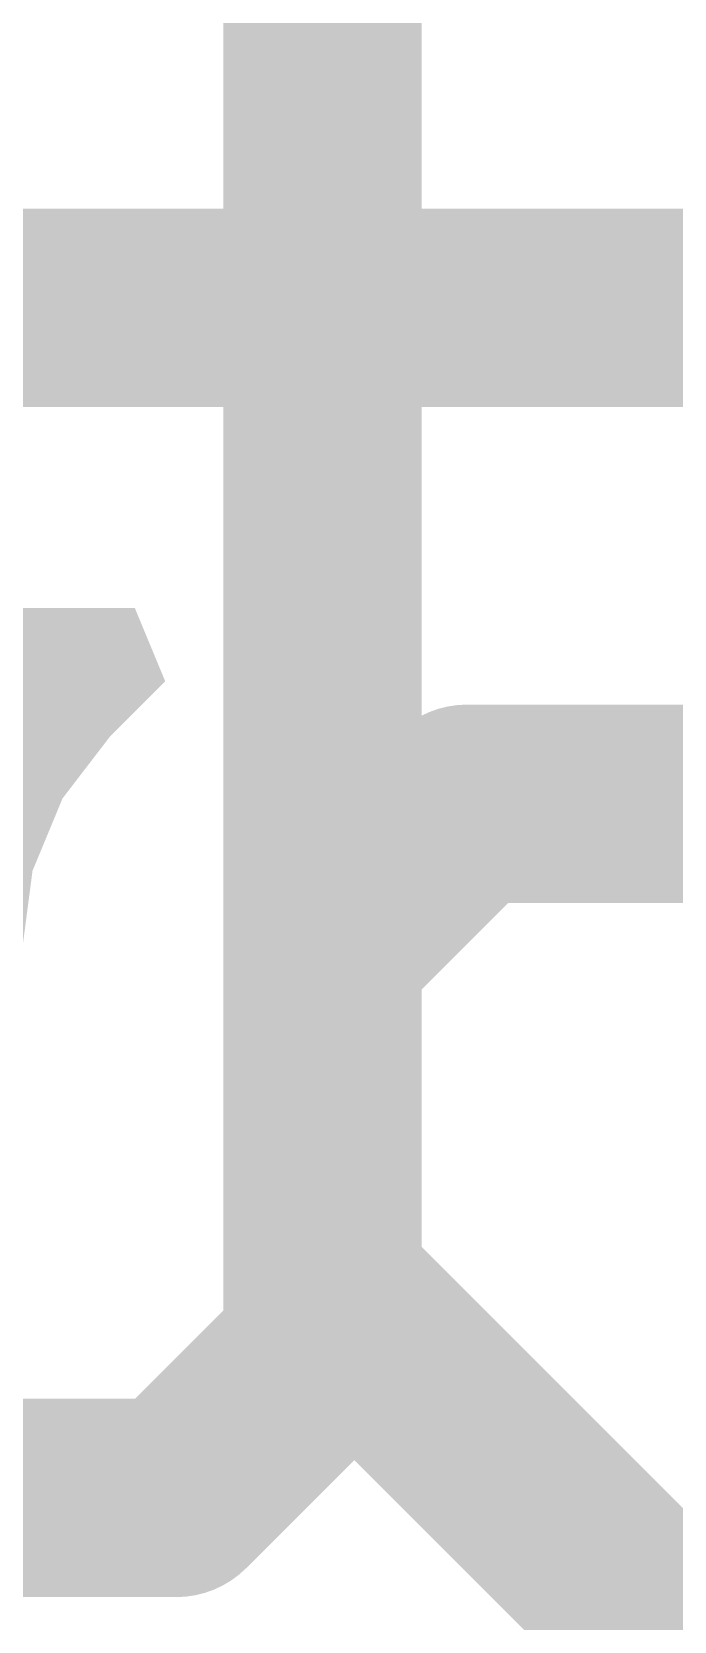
# Model space of a CAD drawing. Header units: inches. Extents: x 68 to 568, y 3 to 460.
# Drawn here: x 150.992 to 152.637, y 92.884 to 96.955 of the extents above; entities that cross this region are included whole.
import ezdxf

# ---------------------------------------------------------------- set-up
doc = ezdxf.new("R2010")
doc.units = ezdxf.units.IN
doc.layers.add('Bottom Layer', color=5, linetype='Continuous')
doc.layers.add('Top Layer', color=1, linetype='Continuous')

msp = doc.modelspace()

# ---------------------------------------------------------------- hatches: boundary and pattern name
at = {"layer": 'Top Layer'}
msp.add_hatch(color=1, dxfattribs=at).paths.add_polyline_path([(143.5154, 95.7038), (143.6746, 95.5817), (143.86, 95.5049), (144.0589, 95.4787), (144.0589, 95.4787), (146.2364, 95.4787), (146.2364, 95.3583), (149.6654, 95.3583), (149.6654, 95.4787), (151.2557, 95.4787), (151.3335, 95.291), (151.1926, 95.1501), (151.0705, 94.9909), (150.9937, 94.8056), (150.9675, 94.6066), (150.9675, 94.0883), (149.2844, 94.0883), (149.2844, 93.9679), (143.3828, 93.9679), (142.5181, 94.8327), (142.5181, 96.4138), (142.7213, 96.498)])

# ---------------------------------------------------------------- linework, layer by layer
at = {"layer": 'Bottom Layer'}
for points in [[(151.7361, 93.7373, 0.508, 0.508, 0), (151.7361, 98.7873, 0.508, 0.508, 0)], [(151.7361, 93.7373, 0.508, 0.508, 0), (152.9056, 92.5679, 0.508, 0.508, 0)]]:
    msp.add_lwpolyline(points, format="xyseb", dxfattribs=at)
msp.add_lwpolyline([(151.6091, 93.7373, 0.254, 0.254, 1), (151.8631, 93.7373, 0.254, 0.254, 1)], format="xyseb", close=True, dxfattribs=at)
msp.add_lwpolyline([(151.6091, 93.7373, 0.254, 0.254, 1), (151.8631, 93.7373, 0.254, 0.254, 1)], format="xyseb", close=True, dxfattribs=at)
at = {"layer": 'Top Layer'}
for points in [[(148.7129, 96.2473, 0.508, 0.508, 0), (153.4858, 96.2473, 0.508, 0.508, 0)], [(151.7361, 94.6066, 0.508, 0.508, 0), (152.1067, 94.9773, 0.508, 0.508, 0)], [(152.1067, 94.9773, 0.508, 0.508, 0), (153.4858, 94.9773, 0.508, 0.508, 0)], [(151.7361, 93.5738, 0.508, 0.508, 0), (151.7361, 94.6066, 0.508, 0.508, 0)], [(151.3616, 93.1993, 0.508, 0.508, 0), (151.7361, 93.5738, 0.508, 0.508, 0)], [(150.241, 93.1993, 0.508, 0.508, 0), (151.3616, 93.1993, 0.508, 0.508, 0)]]:
    msp.add_lwpolyline(points, format="xyseb", dxfattribs=at)
for points in [[(151.9797, 94.9773, 0.254, 0.254, 1), (152.2337, 94.9773, 0.254, 0.254, 1)], [(151.9797, 94.9773, 0.254, 0.254, 1), (152.2337, 94.9773, 0.254, 0.254, 1)], [(151.6091, 94.6066, 0.254, 0.254, 1), (151.8631, 94.6066, 0.254, 0.254, 1)], [(151.6091, 94.6066, 0.254, 0.254, 1), (151.8631, 94.6066, 0.254, 0.254, 1)], [(151.6091, 93.5738, 0.254, 0.254, 1), (151.8631, 93.5738, 0.254, 0.254, 1)], [(151.6091, 93.5738, 0.254, 0.254, 1), (151.8631, 93.5738, 0.254, 0.254, 1)], [(151.2346, 93.1993, 0.254, 0.254, 1), (151.4886, 93.1993, 0.254, 0.254, 1)], [(151.2346, 93.1993, 0.254, 0.254, 1), (151.4886, 93.1993, 0.254, 0.254, 1)]]:
    msp.add_lwpolyline(points, format="xyseb", close=True, dxfattribs=at)

doc.saveas('drawing.dxf')
